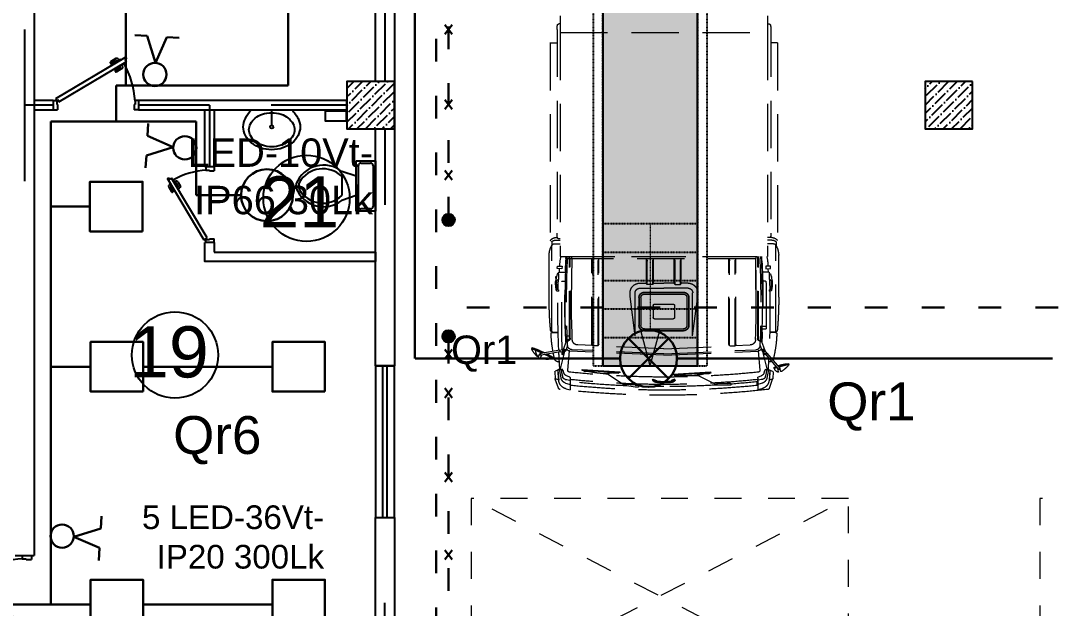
# Model space of a CAD drawing. Header units: millimetres. Extents: x 42452 to 2852333, y -419346 to 834876.
# Drawn here: x 2525997 to 2536883, y 308971 to 315173 of the extents above; entities that cross this region are included whole.
import ezdxf

# ---------------------------------------------------------------- set-up
doc = ezdxf.new("R2010")
doc.units = ezdxf.units.MM
for name, pattern in [('( Hidden )', [0.275, 0.15, -0.125]), ('ACAD_ISO03W100', [30, 12, -18]), ('DASHED', [0.75, 0.5, -0.25]), ('Штриховая', [564.444447, 282.222223, -282.222223])]:
    doc.linetypes.add(name, pattern=pattern)
doc.layers.add('Arakesmelerin x_tti', color=7, linetype='Continuous')
for name, color, linetype, lineweight in [('Arakesmelerin x_tti_Ном._пера__1', 7, 'Continuous', 15), ('cad-block.com_Pen_No__7', 7, 'Continuous', 60), ('memar', 7, 'Continuous', 25), ('Выкл2_IP20', 5, 'Continuous', 30), ('ДВЕРИ', 7, 'Continuous', 5), ('Двери ArchiCAD_Ном._пера__143', 30, 'Continuous', 0), ('надписи', 5, 'Continuous', 30), ('НСП11', 5, 'Continuous', 30), ('Соед_газа', 184, 'ACAD_ISO03W100', 30), ('Соедин', 5, 'Continuous', 30), ('Соедин_роз', 94, 'Continuous', 30), ('Соединение', 5, 'Continuous', 30)]:
    doc.layers.add(name, color=color, linetype=linetype, lineweight=lineweight)
doc.layers.add('Двери ArchiCAD_Ном._пера__3', color=30, linetype='Continuous', lineweight=15, true_color=0xff6600)
doc.styles.add('Arial', font='arial.ttf', dxfattribs={"height": 200})
doc.styles.add('my_own', font='arial.ttf')
doc.styles.add('СГЕНЕРИР_СТИЛЬ_1', font='arial.ttf')

# ---------------------------------------------------------------- blocks, each defined once
blk = doc.blocks.new('Ворота гаражные подъемные 16')
at = {"layer": 'Двери ArchiCAD_Ном._пера__143', "linetype": 'Штриховая'}
for p, q in [((-1990, -2500), (-1990, -440)), ((-1990, -440), (1990, -2500)), ((1990, -440), (-1990, -2500)), ((1990, -440), (1990, -2500)), ((1990, -2500), (-1990, -2500))]:
    blk.add_line(p, q, dxfattribs=at)
at = {"layer": 'Двери ArchiCAD_Ном._пера__3', "linetype": 'Continuous'}
for p, q in [((-1990, -400), (-2040, -400)), ((-2040, -400), (-2040, -500)), ((-1990, -500), (-1990, -400)), ((-1990, -400), (1990, -400)), ((2040, -400), (1990, -400)), ((1990, -400), (1990, -500)), ((2040, -500), (2040, -400)), ((-2040, -500), (-1990, -500)), ((1990, -500), (2040, -500))]:
    blk.add_line(p, q, dxfattribs=at)
blk = doc.blocks.new('qapi 700')
at = {"layer": 'ДВЕРИ', "color": 251, "lineweight": 25, "true_color": 0x636466}
for p, q in [((1281619.6, 90085.8), (1281659.2, 90085.8)), ((1281659.2, 90033.9), (1281659.2, 90085.8)), ((1282419.6, 90085.8), (1282379.9, 90085.8)), ((1282379.9, 90033.9), (1282379.9, 90085.2)), ((1281619.6, 89997.1), (1281651.3, 89997.1)), ((1281651.3, 89997.1), (1281651.3, 90033.9)), ((1281651.3, 90033.9), (1281659.2, 90033.9)), ((1282368.3, 90009.8), (1281734.7, 89633.4)), ((1282395.4, 89979.8), (1281741.3, 89591.2)), ((1282381.6, 89987.4), (1282368.3, 90009.8)), ((1282387.8, 90033.9), (1282379.9, 90033.9)), ((1282388.4, 89991.5), (1282381.6, 89987.4)), ((1282387.8, 89997.1), (1282387.8, 90033.9)), ((1282419.6, 89997.1), (1282387.8, 89997.1)), ((1282419.6, 89997.1), (1282387.8, 89997.1)), ((1282395.4, 89979.8), (1282388.4, 89991.5)), ((1281811.6, 89685.5), (1281761.9, 89655.9)), ((1281776.4, 89664.6), (1281769.5, 89676.2)), ((1281775.1, 89697.9), (1281825.6, 89727.9)), ((1281791.5, 89676.3), (1281792.8, 89674.3)), ((1281835.3, 89711.6), (1281794.3, 89687.2)), ((1281814.4, 89680.8), (1281811.6, 89685.5)), ((1281836.4, 89725.1), (1281838, 89722.4)), ((1281733.2, 89604.8), (1281746.9, 89612.9)), ((1281741.3, 89591.2), (1281733.2, 89604.8)), ((1281746.9, 89612.9), (1281734.7, 89633.4)), ((1281761.9, 89655.9), (1281764.7, 89651.2)), ((1281785, 89616.9), (1281787.4, 89612.9)), ((1281787.4, 89612.9), (1281837.2, 89642.5)), ((1281802, 89621.6), (1281809.2, 89609.3)), ((1281819.9, 89628.6), (1281818.3, 89631.3)), ((1281871.8, 89650.1), (1281830.8, 89625.8)), ((1281831, 89603.8), (1281881.5, 89633.8)), ((1281837.2, 89642.5), (1281834.8, 89646.5)), ((1281884.3, 89644.7), (1281882.7, 89647.4))]:
    blk.add_line(p, q, dxfattribs=at)
for centre, radius, start, end in [((1282471.1, 90051.9), 821.4, 183.40765, 209.57059), ((1281783.2, 89684.3), 15.9, 120.71329, 210.71329), ((1281798.4, 89680.4), 7.94, 120.71329, 210.71329), ((1281829.6, 89721.1), 7.94, 30.71329, 120.71329), ((1281831.2, 89718.4), 7.94, 300.71329, 30.71329), ((1281822.9, 89617.4), 15.9, 210.71329, 300.71329), ((1281826.8, 89632.6), 7.94, 210.71329, 300.71329), ((1281875.8, 89643.3), 7.94, 30.71329, 120.71329), ((1281877.4, 89640.6), 7.94, 300.71329, 30.71329)]:
    blk.add_arc(centre, radius, start, end, dxfattribs=at)
blk = doc.blocks.new('MAS1')
at = {"layer": 'cad-block.com_Pen_No__7', "color": 252, "linetype": 'DASHED', "lineweight": 9, "ltscale": 1000, "true_color": 0x939598}
for p, q in [((136686, 768058), (136686, 767882)), ((138873, 768058), (138873, 767882)), ((136651, 767914), (136651, 765765)), ((136686, 767974), (136671, 767974)), ((138873, 767882), (136686, 767882)), ((136686, 767882), (136686, 765519)), ((138873, 767974), (138888, 767974)), ((138873, 767882), (138873, 765519)), ((138907, 767914), (138907, 765765)), ((136581, 767772), (136581, 765772)), ((136581, 767772), (136581, 765599)), ((136581, 767772), (136581, 765772)), ((136581, 767772), (136581, 765599)), ((136584, 767776), (136651, 767776)), ((138974, 767776), (138907, 767776)), ((138978, 767772), (138978, 765772)), ((138978, 767772), (138978, 765599)), ((136642, 765720), (136686, 765720)), ((138873, 765706), (138888, 765706)), ((138916, 765720), (138904, 765720)), ((136595, 765676), (136595, 765633)), ((136598, 764723), (136598, 765638)), ((136622, 765654), (136686, 765654)), ((136642, 765693), (136686, 765693)), ((138916, 765693), (138873, 765693)), ((138936, 765654), (138873, 765654)), ((138961, 764723), (138961, 765638)), ((138963, 765676), (138963, 765633)), ((136568, 765090), (136568, 765533)), ((138873, 765519), (136686, 765519)), ((136741, 765292), (136746, 765487)), ((136746, 765498), (136746, 765519)), ((136746, 765487), (136747, 765497)), ((138812, 765497), (136747, 765497)), ((136755, 765292), (136764, 765487)), ((136759, 765500), (136759, 765515)), ((138797, 765518), (136761, 765518)), ((136764, 765487), (136764, 765497)), ((136780, 765500), (136780, 765515)), ((136782, 764652), (136782, 765497)), ((136787, 765500), (136787, 765515)), ((136790, 764656), (136790, 765497)), ((136807, 764875), (136807, 765519)), ((136807, 765500), (136807, 765515)), ((136808, 765291), (136810, 765497)), ((137019, 764593), (137019, 765487)), ((137094, 764593), (137094, 765487)), ((137596, 765240), (137596, 765487)), ((137670, 765240), (137670, 765487)), ((137889, 765240), (137889, 765487)), ((137963, 765240), (137963, 765487)), ((138465, 764593), (138465, 765487)), ((138539, 764593), (138539, 765487)), ((138750, 765291), (138748, 765497)), ((138751, 765500), (138751, 765515)), ((138769, 764656), (138769, 765497)), ((138772, 765500), (138772, 765515)), ((138776, 764652), (138776, 765497)), ((138779, 765500), (138779, 765515)), ((138795, 765487), (138794, 765497)), ((138803, 765292), (138795, 765487)), ((138800, 765500), (138800, 765515)), ((138813, 765498), (138812, 765519)), ((138812, 765487), (138812, 765497)), ((138818, 765292), (138812, 765487)), ((138990, 765090), (138990, 765533)), ((136654, 765394), (136656, 765419)), ((136703, 765391), (136654, 765394)), ((136656, 765419), (136705, 765416)), ((136677, 765355), (136679, 765389)), ((136705, 765416), (136703, 765391)), ((136745, 765472), (136746, 765480)), ((137027, 764578), (137027, 765472)), ((137086, 764576), (137086, 765472)), ((137603, 765224), (137603, 765472)), ((137662, 765224), (137662, 765472)), ((137896, 765224), (137896, 765472)), ((137955, 765224), (137955, 765472)), ((138473, 764576), (138473, 765472)), ((138531, 764578), (138531, 765472)), ((138813, 765472), (138813, 765480)), ((138903, 765419), (138854, 765416)), ((138854, 765416), (138855, 765391)), ((138855, 765391), (138904, 765394)), ((138882, 765355), (138880, 765389)), ((138904, 765394), (138903, 765419)), ((136654, 765336), (136637, 765258)), ((136639, 765289), (136639, 765308)), ((136639, 765308), (136648, 765308)), ((136639, 765289), (136644, 765289)), ((136668, 765338), (136654, 765336)), ((136668, 765338), (136668, 765277)), ((136673, 765355), (136740, 765355)), ((136737, 765048), (136741, 765292)), ((136805, 765048), (136808, 765291)), ((138754, 765048), (138750, 765291)), ((138821, 765048), (138818, 765292)), ((138885, 765355), (138819, 765355)), ((138890, 765338), (138905, 765336)), ((138890, 765338), (138890, 765277)), ((138905, 765336), (138922, 765258)), ((138920, 765308), (138911, 765308)), ((138920, 765289), (138915, 765289)), ((138920, 765289), (138920, 765308)), ((136668, 765167), (136656, 765169)), ((136668, 765167), (136668, 765153)), ((136707, 765261), (136736, 765261)), ((137524, 765238), (137596, 765238)), ((137524, 765238), (137596, 765238)), ((137524, 765184), (137779, 765184)), ((137603, 765225), (137597, 765236)), ((137661, 765224), (137605, 765224)), ((137663, 765225), (137669, 765236)), ((137670, 765238), (137779, 765238)), ((137889, 765238), (137779, 765238)), ((138034, 765184), (137779, 765184)), ((137896, 765225), (137890, 765236)), ((137898, 765224), (137954, 765224)), ((137956, 765225), (137962, 765236)), ((138034, 765238), (137963, 765238)), ((138034, 765238), (137963, 765238)), ((138852, 765261), (138822, 765261)), ((138890, 765167), (138903, 765169)), ((138890, 765167), (138890, 765153)), ((136647, 765157), (136668, 765153)), ((137422, 765097), (137422, 765136)), ((137476, 764681), (137422, 765097)), ((137476, 764681), (137476, 765136)), ((137516, 765086), (137516, 764792)), ((137519, 765086), (137519, 764792)), ((137537, 765087), (137537, 764792)), ((137985, 765144), (137574, 765144)), ((137985, 765141), (137574, 765141)), ((137985, 765123), (137574, 765123)), ((138022, 765087), (138022, 764792)), ((138040, 765086), (138040, 764792)), ((138043, 765086), (138043, 764792)), ((138083, 764681), (138083, 765136)), ((138083, 764681), (138136, 765097)), ((138136, 765097), (138136, 765136)), ((138912, 765157), (138890, 765153)), ((136738, 764901), (136737, 765048)), ((136806, 764902), (136805, 765048)), ((137667, 765003), (137667, 764876)), ((137877, 765017), (137682, 765017)), ((137892, 765003), (137892, 764876)), ((138753, 764902), (138754, 765048)), ((138820, 764901), (138821, 765048)), ((136743, 764705), (136738, 764901)), ((136810, 764707), (136806, 764902)), ((137877, 764861), (137682, 764861)), ((138749, 764707), (138753, 764902)), ((138816, 764705), (138820, 764901)), ((136701, 764782), (136738, 764782)), ((136701, 764751), (136739, 764751)), ((137985, 764755), (137574, 764755)), ((137985, 764738), (137574, 764738)), ((137985, 764734), (137574, 764734)), ((136603, 764719), (136663, 764719)), ((136609, 764720), (136663, 764720)), ((136749, 764624), (136717, 764537)), ((136746, 764617), (136743, 764705)), ((136753, 764693), (136750, 764630)), ((136756, 764695), (136759, 764695)), ((136812, 764643), (136810, 764707)), ((138746, 764643), (138749, 764707)), ((138812, 764681), (138777, 764681)), ((138812, 764642), (138777, 764642)), ((138802, 764695), (138800, 764695)), ((138805, 764693), (138809, 764630)), ((138810, 764624), (138841, 764537)), ((138812, 764617), (138816, 764705)), ((138950, 764720), (138895, 764720)), ((138956, 764719), (138895, 764719)), ((136689, 764333), (136734, 764518)), ((136693, 764500), (136710, 764524)), ((136706, 764489), (136727, 764510)), ((136716, 764531), (136710, 764524)), ((136710, 764524), (136727, 764510)), ((136733, 764518), (136727, 764510)), ((136764, 764580), (136745, 764527)), ((136765, 764321), (136783, 764523)), ((137779, 764477), (136786, 764522)), ((137026, 764579), (136869, 764586)), ((137027, 764578), (137020, 764590)), ((137084, 764576), (137029, 764576)), ((137086, 764578), (137093, 764590)), ((137779, 764545), (137086, 764576)), ((137779, 764545), (138473, 764576)), ((137779, 764477), (138772, 764522)), ((138472, 764578), (138466, 764590)), ((138475, 764576), (138529, 764576)), ((138532, 764578), (138538, 764590)), ((138532, 764579), (138689, 764586)), ((138793, 764321), (138775, 764523)), ((138795, 764580), (138814, 764527)), ((138870, 764333), (138824, 764518)), ((138835, 764520), (138845, 764518)), ((138842, 764486), (138835, 764519)), ((138840, 764541), (138849, 764539)), ((138845, 764518), (138849, 764539)), ((138874, 764515), (138845, 764518)), ((138877, 764532), (138849, 764539)), ((138874, 764515), (138877, 764532)), ((138874, 764515), (139076, 764479)), ((138877, 764532), (139079, 764497)), ((139051, 764502), (139132, 764539)), ((139060, 764500), (139136, 764536)), ((139068, 764499), (139136, 764531)), ((139131, 764528), (139132, 764527)), ((139176, 764548), (139132, 764527)), ((139132, 764539), (139136, 764536)), ((139133, 764539), (139171, 764557)), ((139175, 764552), (139136, 764533)), ((139136, 764536), (139136, 764531)), ((139172, 764542), (139170, 764545)), ((139171, 764557), (139175, 764552)), ((139175, 764552), (139176, 764548)), ((136693, 764500), (136561, 764343)), ((136706, 764489), (136575, 764332)), ((136666, 764408), (136676, 764408)), ((136693, 764500), (136706, 764489)), ((136716, 764486), (136720, 764503)), ((138892, 764408), (138883, 764408)), ((138944, 764451), (139023, 764489)), ((138944, 764446), (139032, 764487)), ((138944, 764451), (138944, 764446)), ((138944, 764446), (138948, 764443)), ((138948, 764443), (139040, 764486)), ((138953, 764445), (138953, 764445)), ((139080, 764451), (139068, 764481)), ((139101, 764467), (139087, 764493)), ((139104, 764462), (139088, 764493)), ((136464, 764389), (136460, 764383)), ((136460, 764383), (136461, 764379)), ((136460, 764383), (136570, 764354)), ((136461, 764379), (136567, 764351)), ((136575, 764360), (136464, 764389)), ((136466, 764375), (136466, 764378)), ((136547, 764307), (136557, 764341)), ((136572, 764305), (136579, 764335)), ((136586, 764346), (136618, 764337)), ((136589, 764349), (136621, 764341)), ((136621, 764347), (136594, 764355)), ((136611, 764333), (136613, 764339)), ((136621, 764341), (136618, 764337)), ((136621, 764347), (136621, 764341)), ((136628, 764302), (136631, 764232)), ((136660, 764319), (136632, 764308)), ((136663, 764322), (136660, 764322)), ((136660, 764322), (136664, 764214)), ((136678, 764329), (136661, 764321)), ((136661, 764321), (136669, 764216)), ((136687, 764329), (136678, 764329)), ((136685, 764333), (136689, 764333)), ((136688, 764329), (136688, 764333)), ((136707, 764331), (136695, 764326)), ((136712, 764315), (136707, 764331)), ((136716, 764315), (136712, 764315)), ((136723, 764291), (136716, 764315)), ((137286, 764302), (137285, 764290)), ((137285, 764290), (137685, 764266)), ((137686, 764278), (137286, 764302)), ((137304, 764289), (137303, 764282)), ((138642, 764328), (138243, 764303)), ((138243, 764292), (138643, 764316)), ((138243, 764303), (138243, 764292)), ((138262, 764293), (138262, 764286)), ((138262, 764286), (138370, 764292)), ((138370, 764292), (138369, 764299)), ((138518, 764301), (138517, 764308)), ((138625, 764308), (138518, 764301)), ((138625, 764315), (138625, 764308)), ((138643, 764316), (138642, 764328)), ((138835, 764291), (138842, 764315)), ((138842, 764315), (138846, 764315)), ((138846, 764315), (138851, 764331)), ((138851, 764331), (138864, 764326)), ((138873, 764333), (138870, 764333)), ((138871, 764329), (138871, 764333)), ((138871, 764329), (138881, 764329)), ((138881, 764329), (138898, 764321)), ((138898, 764321), (138889, 764216)), ((138899, 764322), (138895, 764214)), ((138896, 764322), (138899, 764322)), ((138899, 764319), (138927, 764308)), ((138930, 764302), (138928, 764232)), ((136667, 764130), (136632, 764224)), ((136664, 764217), (136635, 764227)), ((136669, 764215), (136664, 764214)), ((136781, 764250), (136752, 764260)), ((136790, 764237), (136790, 764207)), ((136790, 764207), (136790, 764113)), ((136795, 764163), (136795, 764198)), ((137075, 764182), (137074, 764162)), ((137110, 764180), (137075, 764182)), ((137080, 764188), (137081, 764195)), ((137106, 764186), (137080, 764188)), ((137086, 764181), (137086, 764188)), ((137099, 764180), (137100, 764187)), ((137106, 764186), (137106, 764193)), ((137217, 764178), (137110, 764184)), ((137110, 764184), (137110, 764180)), ((137231, 764170), (137408, 764257)), ((137303, 764282), (137411, 764276)), ((137408, 764257), (137484, 764261)), ((137411, 764276), (137411, 764282)), ((137559, 764267), (137559, 764274)), ((137666, 764261), (137559, 764267)), ((137660, 764215), (137667, 764225)), ((137667, 764267), (137666, 764261)), ((137675, 764212), (137667, 764225)), ((137667, 764225), (137701, 764210)), ((137669, 764204), (137675, 764212)), ((137685, 764266), (137686, 764278)), ((137701, 764210), (137701, 764206)), ((137891, 764225), (137858, 764210)), ((137858, 764210), (137858, 764206)), ((137883, 764212), (137891, 764225)), ((137890, 764204), (137883, 764212)), ((137899, 764215), (137891, 764225)), ((138204, 764166), (138369, 764274)), ((138369, 764274), (138444, 764286)), ((138764, 764163), (138764, 764198)), ((138769, 764237), (138769, 764198)), ((138769, 764207), (138769, 764113)), ((138778, 764250), (138807, 764260)), ((138889, 764215), (138895, 764214)), ((138892, 764130), (138926, 764224)), ((138895, 764217), (138924, 764227)), ((136747, 764124), (136790, 764113)), ((137074, 764162), (137108, 764160)), ((137108, 764160), (137216, 764163)), ((137216, 764163), (137217, 764178)), ((137217, 764171), (137231, 764170)), ((138082, 764161), (138048, 764159)), ((138048, 764159), (138049, 764139)), ((138049, 764139), (138083, 764141)), ((138052, 764166), (138052, 764173)), ((138077, 764167), (138052, 764166)), ((138058, 764159), (138058, 764166)), ((138072, 764160), (138072, 764167)), ((138077, 764167), (138077, 764174)), ((138189, 764172), (138082, 764166)), ((138082, 764166), (138082, 764161)), ((138083, 764141), (138190, 764158)), ((138190, 764158), (138189, 764172)), ((138189, 764165), (138204, 764166)), ((138811, 764124), (138769, 764113))]:
    blk.add_line(p, q, dxfattribs=at)
at = {"layer": 'cad-block.com_Pen_No__7', "color": 252, "linetype": 'DASHED', "lineweight": 9, "ltscale": 1000, "true_color": 0x939598, "flags": 128}
for points in [[(137779, 764492), (136809, 764536, -0.39005), (136762, 764584), (136757, 764706), (136753, 764901), (136752, 765048), (136755, 765292)], [(137779, 764492), (138749, 764536, 0.39005), (138797, 764584), (138801, 764706), (138806, 764901), (138807, 765048), (138803, 765292)], [(136678, 764329, 0.049602), (136694, 764234)], [(136697, 764320, 0.051562), (136711, 764247)], [(138862, 764320, -0.051562), (138847, 764247)], [(138881, 764329, -0.049602), (138865, 764234)]]:
    blk.add_lwpolyline(points, format="xyb", dxfattribs=at)
for points in [[(136739, 764527), (136731, 764523), (136723, 764527), (136723, 764537), (136731, 764542), (136739, 764537)], [(138819, 764527), (138827, 764523), (138836, 764527), (138836, 764537), (138827, 764542), (138819, 764537)]]:
    blk.add_lwpolyline(points, close=True, dxfattribs=at)
for points in [[(136737, 764223), (136754, 764220), (136782, 764216)], [(136741, 764183), (136754, 764179), (136790, 764169)], [(138818, 764183), (138805, 764179), (138769, 764169)], [(138821, 764223), (138805, 764220), (138777, 764216)]]:
    blk.add_lwpolyline(points, dxfattribs=at)
at = {"layer": 'cad-block.com_Pen_No__7', "color": 252, "linetype": 'DASHED', "lineweight": 9, "ltscale": 1000, "true_color": 0x939598}
for centre in [(136731, 764532), (138827, 764532)]:
    blk.add_circle(centre, 5.86, dxfattribs=at)
for centre, radius, start, end in [((136945, 767914), 294, 170.9153, 180), ((136671, 767958), 15.8, 90, 170.9153), ((138888, 767958), 15.8, 9.0847, 90), ((138613, 767914), 294, 0, 9.0847), ((136642, 767729), 74.6, 140.6975, 145.174), ((136642, 767729), 74.6, 140.6975, 145.174), ((138917, 767729), 74.6, 34.826, 39.3025), ((136642, 765645), 74.6, 89.753, 145.174), ((136945, 765765), 294, 180, 189.0847), ((138888, 765722), 15.8, 270, 350.9153), ((138613, 765765), 294, 350.9153, 0), ((138917, 765645), 74.6, 34.826, 90.247), ((136802, 765525), 234, 150.197, 177.9872), ((136642, 765621), 72.1, 89.753, 130.2072), ((136622, 765628), 26.4, 90, 150.197), ((138917, 765621), 72.1, 49.7928, 90.247), ((138936, 765628), 26.4, 29.803, 90), ((138757, 765525), 234, 2.0128, 29.803), ((137322, 765396), 641, 168.9794, 178.117), ((136747, 765499), 1.76, 203.6304, 244.268), ((136761, 765515), 2.83, 90, 180), ((136761, 765500), 2.83, 180, 270), ((136782, 765515), 2.83, 90, 180), ((136782, 765500), 2.83, 180, 270), ((136790, 765515), 2.83, 90, 180), ((136790, 765500), 2.83, 180, 270), ((136810, 765515), 2.83, 90, 180), ((136810, 765500), 2.83, 180, 270), ((137008, 765472), 19.5, 0, 53.1301), ((137105, 765472), 19.5, 126.8699, 180), ((137584, 765472), 19.5, 0, 53.1301), ((137682, 765472), 19.5, 126.8699, 180), ((137877, 765472), 19.5, 0, 53.1301), ((137975, 765472), 19.5, 126.8699, 180), ((138453, 765472), 19.5, 0, 53.1301), ((138551, 765472), 19.5, 126.8699, 180), ((138748, 765515), 2.83, 0, 90), ((138748, 765500), 2.83, 270, 0), ((138717, 765519), 48.8, 359.6316, 0.1937), ((138769, 765515), 2.83, 0, 90), ((138769, 765500), 2.83, 270, 0), ((138716, 765508), 58.6, 10.605, 11.0819), ((138776, 765515), 2.83, 0, 90), ((138776, 765500), 2.83, 270, 0), ((138797, 765515), 2.83, 0, 90), ((138797, 765500), 2.83, 270, 0), ((138811, 765499), 1.76, 295.732, 336.3696), ((138237, 765396), 641, 1.883, 11.0206), ((137320, 765363), 641, 177.2878, 177.5979), ((137320, 765363), 641, 177.2878, 177.5979), ((144382, 765050), 7648, 176.836, 183.2532), ((131177, 765050), 7648, 356.7468, 3.164), ((138239, 765363), 641, 2.4021, 2.7122), ((136668, 765258), 19.5, 90, 179.6797), ((146126, 764954), 9466, 178.0423, 178.7046), ((146126, 764954), 9466, 177.5969, 177.6748), ((136673, 765350), 4.88, 90, 178.1493), ((138885, 765350), 4.88, 1.8507, 90), ((129432, 764954), 9466, 2.3252, 2.4031), ((138890, 765258), 19.5, 0.3203, 90), ((129432, 764954), 9466, 1.2954, 1.9577), ((136940, 765236), 304, 175.9831, 195.1076), ((136953, 765237), 305, 176.0278, 192.8847), ((154535, 764973), 17835, 179.0915, 181.4625), ((136707, 765256), 4.88, 90, 179.0915), ((137524, 765136), 102, 90, 180), ((137524, 765136), 48.8, 90, 180), ((137603, 765240), 7.81, 180, 208.9689), ((137605, 765226), 1.95, 208.9689, 270), ((137661, 765226), 1.95, 270, 331.0311), ((137662, 765240), 7.81, 331.0311, 0), ((137896, 765240), 7.81, 180, 208.9689), ((137898, 765226), 1.95, 208.9689, 270), ((137954, 765226), 1.95, 270, 331.0311), ((137955, 765240), 7.81, 331.0311, 0), ((138034, 765136), 102, 0, 90), ((138034, 765136), 48.8, 0, 90), ((138852, 765256), 4.88, 0.9085, 90), ((121023, 764973), 17835, 358.6033, 0.9085), ((138606, 765237), 305, 347.1153, 3.9722), ((138618, 765236), 304, 344.8924, 4.0169), ((140247, 765069), 3679, 179.6804, 185.0619), ((146126, 764954), 9466, 178.7858, 182.8937), ((137574, 765086), 57.8, 90, 180), ((137574, 765086), 54.7, 90, 180), ((137574, 765086), 37, 90, 180), ((137985, 765086), 57.8, 0, 90), ((137985, 765086), 54.7, 0, 90), ((137985, 765086), 37, 0, 90), ((129432, 764954), 9466, 357.4368, 1.2142), ((135311, 765069), 3679, 354.9381, 0.3196), ((137682, 765003), 14.6, 90, 180), ((137877, 765003), 14.6, 0, 90), ((137682, 764876), 14.6, 180, 270), ((137877, 764876), 14.6, 270, 0), ((136609, 764747), 26.4, 185.0619, 270), ((137574, 764792), 57.8, 180, 270), ((137574, 764792), 54.7, 180, 270), ((137574, 764792), 37, 180, 270), ((137985, 764792), 54.7, 270, 0), ((137985, 764792), 37, 270, 0), ((137985, 764792), 57.8, 270, 0), ((138950, 764747), 26.4, 270, 354.9381), ((136603, 764704), 14.6, 90, 182.2969), ((137958, 764758), 1371, 182.2969, 193.3791), ((136730, 764631), 19.5, 340.1888, 356.7295), ((136756, 764692), 2.93, 90, 176.7295), ((136639, 764829), 241, 300.5976, 305.0987), ((136620, 764824), 247, 304.8216, 307.5417), ((136753, 764652), 29.3, 307.5417, 0), ((136761, 764656), 29.3, 305.0987, 0), ((136872, 764645), 59.5, 182.1769, 267.4099), ((138687, 764645), 59.5, 272.5901, 357.8231), ((138798, 764656), 29.3, 180, 234.9013), ((138805, 764652), 29.3, 180, 232.4583), ((138920, 764829), 241, 234.9013, 239.4024), ((138938, 764824), 247, 232.4583, 235.1784), ((138802, 764692), 2.93, 3.2705, 90), ((138828, 764631), 19.5, 183.2705, 199.8112), ((137600, 764758), 1371, 349.9699, 357.7031), ((138956, 764704), 14.6, 357.7031, 90), ((136731, 764532), 14.6, 160.1888, 340.1888), ((136788, 764562), 39.9, 203.9795, 267.4099), ((137027, 764593), 7.81, 180, 208.9689), ((137028, 764579), 1.95, 208.9689, 233.8848), ((137085, 764579), 1.95, 306.1152, 331.0311), ((137086, 764593), 7.81, 331.0311, 0), ((138473, 764593), 7.81, 180, 208.9689), ((138474, 764579), 1.95, 208.9689, 233.8848), ((138530, 764579), 1.95, 306.1152, 331.0311), ((138531, 764593), 7.81, 331.0311, 0), ((138770, 764562), 39.9, 272.5901, 336.0205), ((138827, 764532), 14.6, 199.8112, 19.8112), ((121023, 764973), 17835, 358.4387, 358.5363), ((129432, 764954), 9466, 356.6954, 357.3295), ((139358, 763810), 764, 107.2831, 114.638), ((139273, 764146), 423, 104.1582, 119.0513), ((139034, 764529), 97.7, 320.1069, 357.5778), ((138914, 764677), 293, 312.4039, 331.7597), ((139127, 764525), 4.88, 357.5778, 25), ((139167, 764540), 4.88, 331.7597, 25), ((136666, 764451), 43, 193.3791, 214.6505), ((136666, 764451), 43, 238.3016, 270), ((146126, 764954), 9466, 183.0498, 183.3046), ((146126, 764954), 9466, 183.3046, 183.7347), ((154535, 764973), 17835, 181.5546, 181.5613), ((136711, 764487), 4.88, 181.5613, 346.8836), ((138847, 764487), 4.88, 193.1164, 358.4387), ((129432, 764954), 9466, 356.2653, 356.6954), ((138892, 764451), 43, 270, 346.6209), ((137600, 764758), 1371, 346.6209, 349.2353), ((139358, 763810), 764, 116.8946, 122.7169), ((138958, 764447), 4.88, 205, 253.152), ((139013, 764629), 195, 253.152, 289.3047), ((139077, 764488), 11.2, 221.5, 26.8971), ((139077, 764488), 11.2, 26.8971, 118.5), ((139077, 764488), 8.79, 260, 80), ((139076, 764450), 4.88, 289.3047, 22.1645), ((139106, 764469), 4.88, 207.8355, 320.1069), ((139108, 764464), 4.88, 206.8971, 312.4039), ((136435, 763967), 423, 70.0506, 85.8418), ((136470, 764373), 4.88, 165, 218.2403), ((136697, 764552), 293, 218.2403, 237.5961), ((136542, 764309), 4.88, 237.5961, 343.1029), ((136568, 764338), 11.2, 101.5, 163.1029), ((136568, 764338), 11.2, 163.1029, 346.8971), ((136568, 764338), 8.79, 140, 320), ((136576, 764303), 4.88, 166.8971, 292.3089), ((136556, 764353), 58.6, 292.3089, 340.0923), ((136568, 764338), 11.2, 346.8971, 358.5), ((136435, 763967), 423, 64.1582, 67.5362), ((136634, 764302), 5.86, 111.9831, 182), ((136685, 764337), 4.88, 184.2861, 270), ((136687, 764319), 9.77, 5.1065, 90), ((136767, 764304), 45.9, 196.2602, 250.3167), ((136785, 764319), 19.5, 174.9709, 264.0272), ((137794, 773965), 9718, 264.0272, 269.9133), ((137765, 773965), 9718, 270.0867, 275.9728), ((138402, 764985), 700, 263.4398, 283.5391), ((138774, 764319), 19.5, 275.9728, 5.0291), ((138791, 764304), 45.9, 289.6833, 343.7398), ((138871, 764319), 9.77, 90, 174.8935), ((138873, 764337), 4.88, 270, 355.7139), ((138924, 764302), 5.86, 358, 68.0169), ((136637, 764232), 5.86, 182, 252.0169), ((136637, 764226), 4.79, 148.3825, 200.3045), ((136773, 764224), 104, 184.701, 255.8857), ((136766, 764254), 75.2, 195.2909, 250.3462), ((136744, 764257), 34.2, 196.9132, 258.5412), ((136776, 764237), 13.7, 0, 70.3167), ((136780, 764207), 9.77, 0, 82.3039), ((137794, 773887), 9718, 264.0702, 269.9133), ((137794, 773864), 9718, 264.0702, 265.7567), ((137526, 764959), 700, 256.5563, 276.6556), ((137736, 764268), 92.8, 214.8606, 224.0319), ((137704, 764238), 48.8, 224.0319, 264.0113), ((137703, 764246), 43.9, 231.0201, 263.9414), ((137779, 764967), 769, 263.9414, 270), ((137779, 764954), 769, 264.0113, 270), ((137706, 764206), 4.88, 180, 264.4602), ((137765, 773887), 9718, 270.0867, 275.9298), ((137779, 764967), 769, 270, 276.0586), ((137779, 764954), 769, 270, 275.9887), ((137853, 764206), 4.88, 275.5398, 0), ((137854, 764238), 48.8, 275.9887, 315.9681), ((137856, 764246), 43.9, 276.0586, 308.9799), ((137823, 764268), 92.8, 315.9681, 325.1394), ((137765, 773864), 9718, 272.3914, 275.9298), ((138782, 764237), 13.7, 109.6833, 180), ((138778, 764207), 9.77, 97.6961, 180), ((138786, 764224), 104, 284.1143, 355.299), ((138792, 764254), 75.2, 289.6538, 344.7091), ((138815, 764257), 34.2, 281.4588, 343.0868), ((138922, 764232), 5.86, 287.9831, 358), ((138922, 764226), 4.79, 339.6955, 31.6175), ((136685, 764136), 19.5, 200.3045, 263.4845), ((137779, 773715), 9660, 263.4845, 276.5155), ((136800, 764163), 4.88, 180, 264.278), ((137779, 773938), 9829, 264.278, 275.722), ((137794, 773864), 9718, 266.5901, 269.9133), ((137765, 773864), 9718, 270.0867, 271.6743), ((138759, 764163), 4.88, 275.722, 0), ((138873, 764136), 19.5, 276.5155, 339.6955)]:
    blk.add_arc(centre, radius, start, end, dxfattribs=at)
blk = doc.blocks.new('Линия_324', base_point=(1823132, -1670291))
at = {"layer": 'Arakesmelerin x_tti', "linetype": 'Continuous', "lineweight": 0, "true_color": 0x000000}
blk.add_hatch(color=18, dxfattribs=at).paths.add_polyline_path([(1823132, -1672091), (1823232, -1671718), (1823032, -1671718)])
at = {"layer": 'Arakesmelerin x_tti_Ном._пера__1', "linetype": '( Hidden )'}
blk.add_line((1823132, -1670591), (1823132, -1671718), dxfattribs=at)
at = {"layer": 'Arakesmelerin x_tti_Ном._пера__1', "linetype": 'Continuous'}
for p, q in [((1823132, -1672091), (1823032, -1671718)), ((1823032, -1671718), (1823232, -1671718)), ((1823132, -1672091), (1823232, -1671718))]:
    blk.add_line(p, q, dxfattribs=at)
blk = doc.blocks.new('НСП11')
at = {"layer": 'НСП11'}
for p, q in [((212, -212), (-212, 212)), ((-212, -212), (212, 212))]:
    blk.add_line(p, q, dxfattribs=at)
blk.add_circle((0, 0), 300, dxfattribs=at)
blk = doc.blocks.new('выкл2_IP20')
at = {"layer": 'Выкл2_IP20'}
for p, q in [((-105, 409), (-239, 409)), ((0, 125), (-105, 409)), ((0, 125), (105, 409)), ((105, 409), (239, 409))]:
    blk.add_line(p, q, dxfattribs=at)
blk.add_circle((0, 0), 125, dxfattribs=at)
blk = doc.blocks.new('х')
at = {"layer": 'Соед_газа', "color": 4, "ltscale": 25}
for p, q in [((38, 50), (-38, -50)), ((-38, 50), (38, -50))]:
    blk.add_line(p, q, dxfattribs=at)
blk = doc.blocks.new('t')
at = {"layer": 'Соедин', "lineweight": -3}
blk.add_hatch(color=256, dxfattribs=at).paths.add_polyline_path([(-65, 0, 1), (65, 0, 1)])
blk.add_circle((0, 0), 65.1, dxfattribs=at)

msp = doc.modelspace()

# ---------------------------------------------------------------- hatches: boundary and pattern name
at = {"layer": 'memar', "linetype": 'Continuous', "lineweight": 25}
msp.add_hatch(color=256, dxfattribs=at).paths.add_polyline_path([(2533140.06035, 318530.87077), (2532140.06035, 318530.87077), (2532140.06035, 311530.87077), (2533140.06035, 311530.87077)])
at = {"layer": 'memar', "lineweight": 25}
h = msp.add_hatch(dxfattribs=at)
h.set_pattern_fill('ANSI36', color=256, scale=500)
h.set_pattern_definition([(45, (827242.44, 2596628.38), (33.1456304, 121.533978), [156.25, -31.25, 0, -31.25])])
h.paths.add_polyline_path([(2529440.05661, 314530.86639), (2529440.05661, 314030.86639), (2529940.05661, 314030.86639), (2529940.05661, 314530.86639)])
h = msp.add_hatch(dxfattribs=at)
h.set_pattern_fill('ANSI36', color=256, scale=500)
h.set_pattern_definition([(45, (821142.63, 2596628.38), (33.1456304, 121.533978), [156.25, -31.25, 0, -31.25])])
h.paths.add_polyline_path([(2535539.86168, 314530.86639), (2535539.86168, 314030.86639), (2536039.86168, 314030.86639), (2536039.86168, 314530.86639)])

# ---------------------------------------------------------------- linework, layer by layer
at = {"color": 5, "lineweight": 30}
for p, q in [((2530157.73879, 311607.72144), (2530157.73879, 336016.85071)), ((2532321.4188, 311607.72144), (2530158.02213, 311607.72144)), ((2536882.66944, 311607.72144), (2532921.4188, 311607.72144))]:
    msp.add_line(p, q, dxfattribs=at)
for points in [[(2527282.98658, 312948.55019), (2526728.4443, 312948.55019), (2526728.4443, 313472.38859), (2527282.98658, 313472.38859)], [(2527288.66658, 311259.25984), (2526734.1243, 311259.25984), (2526734.1243, 311783.09824), (2527288.66658, 311783.09824)], [(2529207.94766, 311259.25984), (2528653.40538, 311259.25984), (2528653.40538, 311783.09824), (2529207.94766, 311783.09824)], [(2527288.66658, 308748.98617), (2526734.1243, 308748.98617), (2526734.1243, 309272.82457), (2527288.66658, 309272.82457)], [(2529207.94766, 308748.98617), (2528653.40538, 308748.98617), (2528653.40538, 309272.82457), (2529207.94766, 309272.82457)]]:
    msp.add_lwpolyline(points, close=True, dxfattribs=at)
at = {"layer": 'memar', "linetype": '( Hidden )', "lineweight": 25}
for p, q in [((2532040.06035, 311530.87077), (2532040.06035, 318630.87077)), ((2533240.06035, 311530.87077), (2533240.06035, 318630.87077)), ((2532140.06035, 313030.87077), (2532140.06035, 318530.87077)), ((2533140.06035, 318530.87077), (2533140.06035, 313030.87077)), ((2532140.06035, 311530.87077), (2532140.06035, 313030.87077)), ((2532140.06035, 311530.87077), (2532140.06035, 313030.87077)), ((2532140.06035, 313030.87077), (2533140.06035, 313030.87077)), ((2533140.06035, 313030.87077), (2533140.06035, 311530.87077)), ((2533140.06035, 313030.87077), (2533140.06035, 311530.87077)), ((2532140.06035, 312730.87077), (2533140.06035, 312730.87077)), ((2532140.06035, 312430.87077), (2533140.06035, 312430.87077)), ((2532140.06035, 312130.87077), (2533140.06035, 312130.87077)), ((2532140.06035, 311830.87077), (2533140.06035, 311830.87077)), ((2532040.06035, 311530.87077), (2533240.06035, 311530.87077))]:
    msp.add_line(p, q, dxfattribs=at)
at = {"layer": 'memar', "lineweight": 25}
for p, q in [((2529840.07591, 315330.86639), (2529840.07591, 314530.86639)), ((2526339.8803, 314280.86639), (2526039.8803, 314280.86639)), ((2527989.88025, 314280.25741), (2527239.8803, 314280.25741)), ((2529440.05661, 314280.86639), (2528640.05661, 314280.86639)), ((2529840.07591, 314030.86639), (2529840.07591, 313230.86639))]:
    msp.add_line(p, q, dxfattribs=at)
at = {"layer": 'memar', "color": 0, "lineweight": 25}
for p, q in [((2528039.88025, 313630.86639), (2527939.88025, 313630.86639)), ((2528039.88025, 312830.86639), (2527939.88025, 312830.86639))]:
    msp.add_line(p, q, dxfattribs=at)
at = {"layer": 'memar', "color": 251, "linetype": 'Continuous', "lineweight": 25, "true_color": 0x636466}
for p, q in [((2529536.85675, 313161.93641), (2529536.85675, 313695.33641)), ((2529536.85675, 313695.33641), (2529740.05675, 313695.33641)), ((2529562.25675, 313212.73641), (2529562.25675, 313644.53641)), ((2529587.65675, 313669.93641), (2529689.25675, 313669.93641)), ((2529714.65675, 313644.53641), (2529714.65675, 313212.73641)), ((2529740.05675, 313695.33641), (2529740.05675, 313161.93641)), ((2529536.85675, 313530.23641), (2529384.45675, 313581.03641)), ((2529384.45675, 313530.23641), (2529384.45675, 313327.03641)), ((2529536.85675, 313327.03641), (2529384.45675, 313276.23641)), ((2529689.25675, 313187.33641), (2529587.65675, 313187.33641)), ((2529740.05675, 313161.93641), (2529536.85675, 313161.93641))]:
    msp.add_line(p, q, dxfattribs=at)
at = {"layer": 'memar', "color": 0, "lineweight": 25}
for points in [[(2526139.8803, 333530.86639), (2526139.87857, 309530.48883)], [(2529939.8803, 320330.86639), (2529939.8803, 311530.48856)], [(2529740.05675, 314530.86639), (2529739.8803, 319630.86639)], [(2526339.8803, 314330.86639), (2526139.8803, 314330.86639), (2526139.8803, 314230.86639), (2526342.40568, 314231.38728)], [(2526339.8803, 314330.86639), (2526339.8803, 314230.86639)], [(2527239.8803, 314231.38728), (2529440.05661, 314230.86639), (2529440.05661, 314330.86639), (2527239.8803, 314330.86639)], [(2527239.8803, 314330.86639), (2527239.8803, 314230.86639)], [(2527939.88025, 313630.86639), (2527939.88025, 314230.86639), (2528039.88025, 314230.86639), (2528039.88025, 313630.86639)], [(2529739.8803, 311530.48856), (2529739.8803, 314030.86639)], [(2527939.88025, 312730.86639), (2527939.88025, 312830.86639)], [(2528039.88025, 312830.86639), (2528039.88025, 312730.86639)], [(2528039.88025, 312730.86639), (2529739.8803, 312730.86639), (2529739.8803, 312630.86639), (2527939.88025, 312630.86639), (2527939.88025, 312730.86639)], [(2529739.8803, 311530.48856), (2529939.8803, 311530.48856)], [(2529739.8803, 308030.86639), (2529739.8803, 309930.48856)], [(2529939.8803, 309930.48856), (2529939.8803, 308030.86639)], [(2525939.70224, 309530.48883), (2526139.87857, 309530.48883)]]:
    msp.add_lwpolyline(points, dxfattribs=at)
at = {"layer": 'memar', "color": 0, "lineweight": 25, "flags": 128}
for points in [[(2532140.06035, 318530.87077), (2532140.06035, 311530.87077)], [(2532140.06035, 318530.87077), (2532140.06035, 311530.87077)], [(2533140.06035, 311530.87077), (2533140.06035, 318530.87077)], [(2532140.06035, 311530.87077), (2533140.06035, 311530.87077)]]:
    msp.add_lwpolyline(points, dxfattribs=at)
at = {"layer": 'memar', "lineweight": 25}
for points in [[(2526039.8803, 314280.86639), (2526039.8803, 315080.86639)], [(2526039.8803, 313480.86639), (2526039.8803, 314280.86639)], [(2527989.88025, 314281.47537), (2527989.88025, 313630.86639)], [(2529839.03939, 308030.86639), (2529839.03946, 309030.86639)]]:
    msp.add_lwpolyline(points, dxfattribs=at)
at = {"layer": 'memar', "color": 3, "lineweight": 25}
for points in [[(2529940.05661, 314530.86639), (2529440.05661, 314530.86639), (2529440.05661, 314030.86639), (2529940.05661, 314030.86639)], [(2536039.86168, 314530.86639), (2535539.86168, 314530.86639), (2535539.86168, 314030.86639), (2536039.86168, 314030.86639)]]:
    msp.add_lwpolyline(points, close=True, dxfattribs=at)
at = {"layer": 'memar', "color": 251, "linetype": 'Continuous', "lineweight": 25, "true_color": 0x636466, "flags": 128}
for points in [[(2528646.13447, 313811.44015, -0.080166898), (2528528.52763, 313830.41847, -0.0889226875), (2528434.00243, 313881.73452, -0.1049567332), (2528367.80735, 313962.44542, -0.1200112169), (2528346.13447, 314051.44015, -0.1200112169), (2528367.80735, 314140.43488, -0.040340987), (2528426.43307, 314230.86639)], [(2528858.35594, 314231.00411, -0.0716481378), (2528924.46159, 314140.43488, -0.1200112169), (2528946.13447, 314051.44015, -0.1200112169), (2528924.46159, 313962.44542, -0.1049567332), (2528858.2665, 313881.73452, -0.0889226875), (2528763.7413, 313830.41847, -0.080166898), (2528646.13447, 313811.44015)]]:
    msp.add_lwpolyline(points, format="xyb", dxfattribs=at)
msp.add_lwpolyline([(2528646.13447, 313841.44015, -0.080166898), (2528547.40068, 313857.37291, -0.0889226875), (2528471.48414, 313898.58665, -0.1049567332), (2528421.08898, 313960.03288, -0.1200112169), (2528406.13447, 314021.44015, -0.1200112169), (2528421.08898, 314082.84741, -0.1049567332), (2528471.48414, 314144.29365, -0.0889226875), (2528547.40068, 314185.50739, -0.080166898), (2528646.13447, 314201.44015, -0.080166898), (2528744.86826, 314185.50739, -0.0889226875), (2528820.7848, 314144.29365, -0.1049567332), (2528871.17996, 314082.84741, -0.1200112169), (2528886.13447, 314021.44015, -0.1200112169), (2528871.17996, 313960.03288, -0.1049567332), (2528820.7848, 313898.58665, -0.0889226875), (2528744.86826, 313857.37291, -0.080166898)], format="xyb", close=True, dxfattribs=at)
msp.add_lwpolyline([(2528646.13447, 314069.44077), (2528646.13447, 314231.44077)], dxfattribs=at)
at = {"layer": 'memar', "color": 1, "lineweight": 25}
msp.add_lwpolyline([(2529213.8752, 314221.47376), (2529431.25853, 314221.47376), (2529431.25853, 314112.00769), (2529213.8752, 314112.00769)], close=True, dxfattribs=at)
at = {"layer": 'memar', "color": 0, "lineweight": 25}
msp.add_lwpolyline([(2529939.8803, 309930.48856), (2529939.8803, 311530.48856), (2529739.8803, 311530.48856), (2529739.8803, 309930.48856)], close=True, dxfattribs=at)
at = {"layer": 'memar', "color": 146, "lineweight": 25, "true_color": 0x105689}
msp.add_lwpolyline([(2529864.8803, 311530.48856), (2529814.8803, 311530.48856), (2529814.8803, 309930.48856), (2529864.8803, 309930.48856)], close=True, dxfattribs=at)
at = {"layer": 'memar', "color": 251, "linetype": 'Continuous', "lineweight": 25, "true_color": 0x636466}
msp.add_circle((2528646.13447, 314051.44077), 18, dxfattribs=at)
at = {"layer": 'memar', "color": 0, "lineweight": 25}
msp.add_circle((2529013.20756, 313298.46203), 454.87332, dxfattribs=at)
at = {"layer": 'memar', "lineweight": 25}
msp.add_circle((2527624.94109, 311644.40302), 454.87332, dxfattribs=at)
at = {"layer": 'memar', "color": 251, "linetype": 'Continuous', "lineweight": 25, "true_color": 0x636466}
for centre, radius, start, end in [((2529191.91278, 313339.2405), 309.09347, 51.469293647, 157.971566731), ((2529584.48175, 313647.71141), 22.45064, 81.869899991, 188.130099996), ((2529692.43175, 313647.71141), 22.45064, 351.869900004, 98.130100009), ((2529185.89515, 313321.95857), 287.76133, 46.367907831, 148.946993426), ((2529003.45756, 313428.63633), 101.6, 164.860529219, 195.139471672), ((2529191.91218, 313518.03268), 309.09311, 202.028565329, 308.530890318), ((2529031.99454, 313428.63633), 101.6, 155.731825943, 204.268175249), ((2529185.89455, 313535.31472), 287.76115, 211.053176064, 313.63227456), ((2529584.48175, 313209.56141), 22.45064, 171.869900004, 278.130102004), ((2529692.43175, 313209.56141), 22.45064, 261.869899991, 8.130099996)]:
    msp.add_arc(centre, radius, start, end, dxfattribs=at)
at = {"layer": 'Соед_газа', "ltscale": 20}
for p, q in [((2530381.35447, 308141.33648), (2530381.00654, 335678.48658)), ((2530512.25523, 313072.6992), (2530512.25523, 317870.56545)), ((2541743.92008, 312144.78888), (2530381.35447, 312144.78888)), ((2530512.25446, 308555.94971), (2530512.25523, 311858.18434))]:
    msp.add_line(p, q, dxfattribs=at)
at = {"layer": 'Соедин'}
msp.add_circle((2528595.83314, 313331.19005), 273.88803, dxfattribs=at)
at = {"layer": 'Соедин_роз', "color": 5, "lineweight": 30}
for p, q in [((2527107.78878, 315625.92009), (2527107.78878, 314488.58113)), ((2528818.9914, 314488.58113), (2527005.71544, 314488.58113)), ((2527005.71544, 314488.58113), (2527005.71544, 314110.04391)), ((2526316.87685, 314110.04391), (2526316.87685, 309010.90537)), ((2527848.63695, 314110.04391), (2526316.87685, 314110.04391)), ((2527848.63695, 314110.04391), (2527848.63695, 313331.19005)), ((2526311.19685, 313210.46939), (2526728.4443, 313210.46939)), ((2526316.87685, 311521.17904), (2526734.1243, 311521.17904)), ((2527288.66658, 311521.17904), (2528653.40538, 311521.17904)), ((2525594.97026, 309010.90537), (2526734.1243, 309010.90537)), ((2527288.66658, 309010.90537), (2528653.40538, 309010.90537))]:
    msp.add_line(p, q, dxfattribs=at)
at = {"layer": 'Соединение', "color": 5}
for p, q in [((2528818.9914, 314488.58113), (2528818.9914, 315625.92009)), ((2528321.94511, 313331.19005), (2527848.63695, 313331.19005))]:
    msp.add_line(p, q, dxfattribs=at)

# ---------------------------------------------------------------- block references
at = {"layer": 'memar', "color": 1, "lineweight": 25, "xscale": -1}
msp.add_blockref('MAS1', (2670563.34702, -452835.34687), dxfattribs=at)
at = {"layer": 'memar', "lineweight": 25, "xscale": 1.121843277023546, "yscale": 1.121843277023546, "zscale": 1.121843277023546, "rotation": 180}
msp.add_blockref('qapi 700', (3965016.21594, 415293.48776), dxfattribs=at)
at = {"layer": 'memar', "color": 0, "lineweight": 25, "rotation": 270}
for p, xscale, yscale, zscale in [((2438374.99111, 1589259.19216), 0.9953281457183203, 0.9953281457183203, 0.9953281457183203), ((2424617.78992, 1753471.54779), 1.126653380822725, 1.126653380822725, 1.126653380822725)]:
    msp.add_blockref('qapi 700', p, dxfattribs=dict(at, xscale=xscale, yscale=yscale, zscale=zscale))
at = {"layer": 'memar', "linetype": '( Hidden )', "lineweight": 25, "xscale": -1}
msp.add_blockref('Линия_324', (2532640.06035, 313330.87077), dxfattribs=at)
at = {"layer": 'memar', "linetype": 'Continuous', "lineweight": 25, "xscale": -1, "zscale": 1000, "rotation": 180}
for p in [(2532739.8803, 307630.86639), (2538739.8803, 307630.86639)]:
    msp.add_blockref('Ворота гаражные подъемные 16', p, dxfattribs=at)
at = {"layer": 'Выкл2_IP20', "xscale": 0.9814641926970522, "yscale": 0.9814641926970522, "zscale": 0.9814641926970522}
for p, rotation in [((2527413.54635, 314605.11356), 356.781561831019), ((2527729.79369, 313830.98712), 86.78156183101905), ((2526434.78561, 309733.46137), 266.781561831019)]:
    msp.add_blockref('выкл2_IP20', p, dxfattribs=dict(at, rotation=rotation))
at = {"layer": 'НСП11', "color": 5, "rotation": 180}
msp.add_blockref('НСП11', (2532621.41984, 311607.71783), dxfattribs=at)
at = {"layer": 'Соед_газа'}
for p in [(2530512.25523, 315080.36409), (2530512.25523, 314288.81538), (2530512.25523, 313542.70902), (2530512.25523, 311654.35954), (2530512.25523, 311243.19701), (2530512.25523, 310354.77895), (2530512.25523, 309535.46485)]:
    msp.add_blockref('х', p, dxfattribs=at)
at = {"layer": 'Соедин'}
for p in [(2530512.25523, 313069.55074), (2530512.25523, 311841.62953)]:
    msp.add_blockref('t', p, dxfattribs=at)

# ---------------------------------------------------------------- texts
at = {"layer": 'memar', "linetype": 'Continuous', "lineweight": 25, "char_height": 540, "style": 'СГЕНЕРИР_СТИЛЬ_1'}
for s, insert, attachment_point in [('21', (2529357.47003, 312990.86677), 9), ('19', (2527981.58987, 311947.39704), 3)]:
    msp.add_mtext(s, dxfattribs=dict(at, insert=insert, attachment_point=attachment_point))
at = {"layer": 'надписи', "color": 1, "attachment_point": 9, "style": 'my_own'}
for s, insert, char_height, width in [('LED-{\\fArial|b0|i0|c238|p34;10}Vt-{\\fArial|b0|i0|c238|p34;\\P}IP{\\fArial|b0|i0|c238|p34;66 30Lk}', (2529714.65675, 313125.82396), 300, 7179.2189346), ('{\\fArial|b0|i0|c238|p34;5 }LED-{\\fArial|b0|i0|c238|p34;36}Vt-{\\fArial|b0|i0|c238|p34;\\P}IP{\\fArial|b0|i0|c238|p34;20 300Lk}', (2529198.53791, 309387.41567), 250, 3945.2394495)]:
    msp.add_mtext(s, dxfattribs=dict(at, insert=insert, char_height=char_height, width=width))
at = {"layer": 'надписи', "insert": (2530538.38183, 311850.0847), "char_height": 300, "width": 940.6293037, "attachment_point": 1, "style": 'my_own'}
msp.add_mtext('Qr{\\fArial|b0|i0|c238|p34;1}', dxfattribs=at)
at = {"layer": 'надписи', "color": 5, "char_height": 400, "width": 541.4951903, "attachment_point": 1, "style": 'Arial'}
for s, insert in [('Qr{\\fArial|b0|i0|c238|p34;1}', (2534507.45686, 311355.35842)), ('Qr6', (2527606.05235, 311000.05695))]:
    msp.add_mtext(s, dxfattribs=dict(at, insert=insert))

doc.saveas('drawing.dxf')
